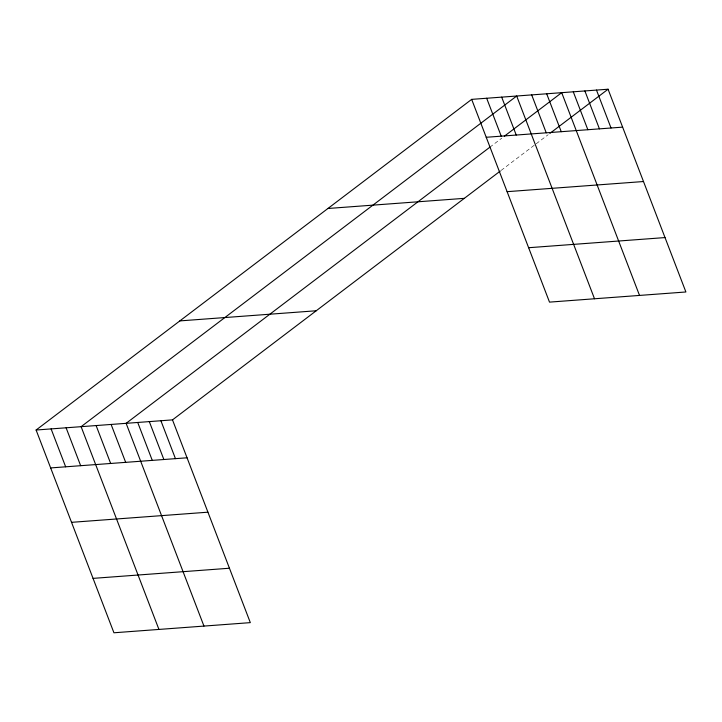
<?xml version="1.0" encoding="UTF-8"?>
<svg xmlns="http://www.w3.org/2000/svg" width="722" height="722" viewBox="0 0 722 722"><rect width="100%" height="100%" fill="white"/><g stroke="black" fill="none" stroke-linecap="round" stroke-linejoin="round"><path stroke-width="0.54" stroke-dasharray="3.61 2.71" d="M489.823 147.234L501.799 138.137M501.122 170.41L534.488 145.077M536.202 143.777L548.178 134.689"/><path stroke-width="1.08" d="M36.1 430.023L172.495 419.879L250.326 622.635L113.932 632.779L36.1 430.023L471.674 99.365L608.068 89.221L685.9 291.977L549.505 302.121L471.674 99.365M489.823 147.234L126.124 423.327L203.956 626.082M504.371 136.187L561.698 92.669L639.521 295.424M172.495 419.879L500.265 171.06M549.893 133.389L608.068 89.221M486.222 137.279L622.626 127.135M507.106 191.673L643.501 181.529M327.932 208.487L464.336 198.342M528.621 247.718L665.016 237.574M179.841 320.902L316.236 310.767M50.648 467.928L187.052 457.793M71.532 522.331L207.936 512.187M93.048 578.376L229.452 568.232M596.48 90.088L611.029 127.993M584.883 90.945L599.431 128.859M573.286 91.811L587.843 129.716M546.689 93.788L561.247 131.693M531.69 94.907L546.238 132.812M594.513 298.773L516.681 96.017L81.108 426.675L158.939 629.431M501.682 97.136L516.23 135.041M486.673 98.246L501.23 136.16M160.907 420.745L175.455 458.65M149.31 421.603L163.867 459.517M137.721 422.469L152.27 460.374M111.116 424.446L125.673 462.351M96.116 425.565L110.665 463.47M66.108 427.794L80.656 465.699M51.1 428.904L65.657 466.818"/></g></svg>
